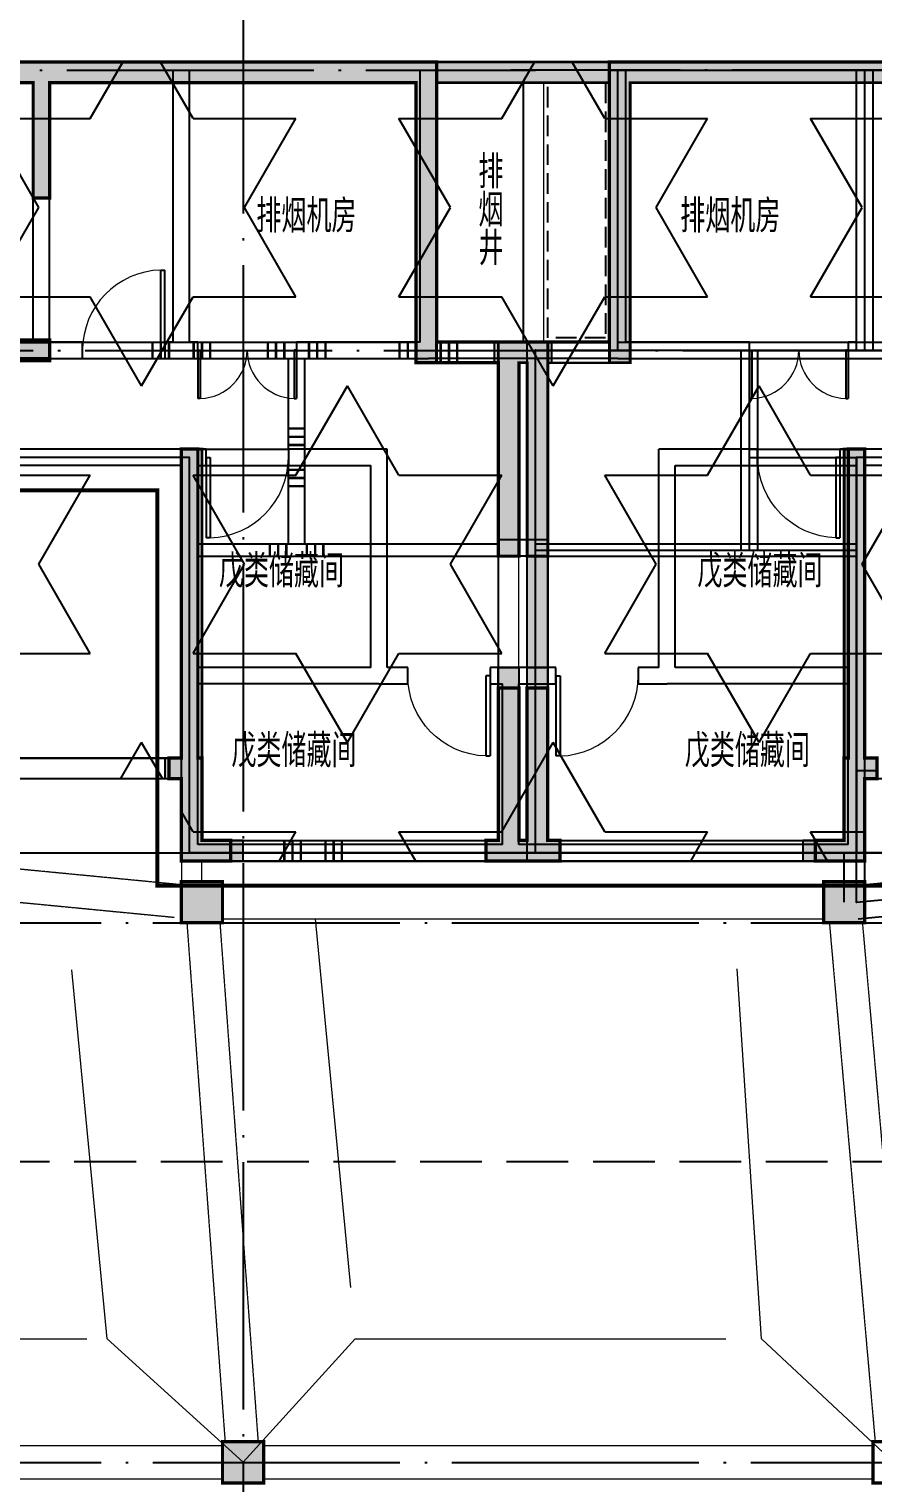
# Model space of a CAD drawing. Extents: x 290727 to 13733020, y 1731457 to 3643100.
# Drawn here: x 613512 to 623762, y 2195330 to 2212980 of the extents above; entities that cross this region are included whole.
import ezdxf

# ---------------------------------------------------------------- set-up
doc = ezdxf.new("R2010")
doc.units = 0
doc.header["$LTSCALE"] = 10
doc.header["$PDSIZE"] = 0.5
for name, pattern in [('DASH', [0.35, 0.25, -0.1]), ('DASHED', [0.75, 0.5, -0.25]), ('DOTE', [2.42, 2, -0.2, 0.02, -0.2]), ('虚线', [750, 450, -300])]:
    doc.linetypes.add(name, pattern=pattern)
doc.layers.get('0').update_dxf_attribs({"linetype": 'CONTINUOUS'})
for name, color, linetype in [('-A-车行道路', 8, 'CONTINUOUS'), ('21000', 5, 'CONTINUOUS'), ('BEAM_CONT', 4, 'CONTINUOUS'), ('BEAM_DASH', 144, 'DASHED'), ('BEAM_SE', 144, 'DASHED'), ('COLU', 2, 'CONTINUOUS'), ('COLUMN', 9, 'CONTINUOUS'), ('DOTE', 8, 'DOTE'), ('PUB_HATCH', 8, 'CONTINUOUS'), ('SURFACE', 6, 'CONTINUOUS'), ('WALL', 255, 'CONTINUOUS'), ('WINDOW', 4, 'CONTINUOUS'), ('作业图', 4, 'CONTINUOUS'), ('剪力墙', 170, 'CONTINUOUS'), ('房间名称', 7, 'CONTINUOUS'), ('文字', 4, 'CONTINUOUS'), ('防火分区示意线', 4, 'CONTINUOUS'), ('防火分区线', 7, 'CONTINUOUS')]:
    doc.layers.add(name, color=color, linetype=linetype)
for name, color, linetype, true_color in [('1106', 7, 'CONTINUOUS', 0x89bf5f), ('2106', 7, 'CONTINUOUS', 0x64cfcf), ('2206', 7, 'CONTINUOUS', 0x3474d4)]:
    doc.layers.add(name, color=color, linetype=linetype, true_color=true_color)
doc.layers.add('DIM_MODI', color=6, linetype='CONTINUOUS', plot=False)
doc.layers.add('S_SubBeamHoop', color=1, linetype='CONTINUOUS', lineweight=40)
doc.layers.add('板加腋边线', color=253, linetype='虚线', lineweight=18)
doc.layers.get('0').off()
doc.styles.add('HNSJY', font='HNSJY-07', dxfattribs={"width": 0.8, "bigfont": 'HNSJY-HZ'})

# ---------------------------------------------------------------- blocks, each defined once
blk = doc.blocks.new('A$C55C93FC2')
at = {"layer": 'DOTE', "linetype": 'DOTE', "ltscale": 150}
for p, q in [((131184.1, 127235.5), (131184.1, 12200)), ((107484.1, 82642.4), (252290.8, 82642.4)), ((102196, 76542.4), (252290.8, 76542.4)), ((10299.5, 75692.4), (170248.6, 75692.4)), ((10299.5, 69142.4), (162348.6, 69142.4))]:
    blk.add_line(p, q, dxfattribs=at)
blk = doc.blocks.new('A$C52C345C4')
at = {"layer": '剪力墙'}
h = blk.add_hatch(color=0, dxfattribs=at)
h.paths.add_polyline_path([(-12800, -2200), (-13100, -2200), (-13100, -4800), (-12850, -4800), (-12850, -2450), (-12800, -2450)])
h.paths.add_polyline_path([(-9000, -3500), (-9250, -3500), (-9250, -8250), (-9750, -8250), (-9750, -8500), (-9000, -8500), (-9000, -7500), (-8800, -7500), (-8800, -7250), (-9000, -7250)])
h.paths.add_polyline_path([(-12850, -6400), (-13100, -6400), (-13100, -8500), (-12700, -8500), (-12700, -8250), (-12850, -8250)])
h.paths.add_polyline_path([(-12850, -4800), (-13100, -4800), (-13100, -6400), (-12850, -6400)])
h.paths.add_polyline_path([(-5200, -1800), (-5400, -1800), (-5400, -2175), (-7400, -2175), (-7400, -2425), (-5200, -2425)], flags=17)
h.paths.add_polyline_path([(2600, 200), (-200, 200), (-400, 200), (-400, 0), (-200, 0), (-200, -400), (0, -400), (0, 0), (2600, 0)], flags=17)
h.paths.add_polyline_path([(2400, -1800), (2200, -1800), (2200, -2200), (-200, -2200), (-200, -2450), (2400, -2450)], flags=17)
h.paths.add_polyline_path([(-1775, -5400), (-2025, -5400), (-2025, -7250), (-2925, -7250), (-2925, -7500), (-1775, -7500)])
h.paths.add_polyline_path([(5125, -7250), (4225, -7250), (4225, -5400), (3975, -5400), (3975, -7500), (5125, -7500)])
h.paths.add_polyline_path([(9600, -2175), (7600, -2175), (7600, -1800), (7400, -1800), (7400, -2425), (9600, -2425)], flags=17)
h.paths.add_polyline_path([(11450, -3500), (11200, -3500), (11200, -7250), (11000, -7250), (11000, -7500), (11200, -7500), (11200, -8500), (11950, -8500), (11950, -8250), (11450, -8250), (11450, -7250)])
h.paths.add_polyline_path([(15700, -2200), (15000, -2200), (15000, -2450), (15050, -2450), (15050, -4800), (15300, -4800), (15300, -2450), (15400, -2450), (15400, -4800), (15650, -4800), (15650, -2450), (15700, -2450)])
h.paths.add_polyline_path([(15800, -8250), (15650, -8250), (15650, -6150), (15400, -6150), (15400, -8250), (15300, -8250), (15300, -6150), (15050, -6150), (15050, -8250), (14900, -8250), (14900, -8500), (15800, -8500)])
h.paths.add_polyline_path([(19500, -7500), (19650, -7500), (19650, -7250), (19500, -7250), (19500, -3500), (19250, -3500), (19250, -7250), (19250, -8250), (18750, -8250), (18750, -8500), (19500, -8500)])
h.paths.add_polyline_path([(23300, -1775), (23100, -1775), (23100, -2175), (21100, -2175), (21100, -2425), (23300, -2425)])
h.paths.add_polyline_path([(30900, 200), (30900, 200), (28300, 200), (28300, 0), (30700, 0), (30700, -400), (30900, -400)])
h.paths.add_polyline_path([(28300, 200), (28100, 200), (28100, 0), (28300, 0)])
h.paths.add_polyline_path([(31100, 200), (30900, 200), (30900, 0), (31100, 0)])
h.paths.add_polyline_path([(30900, -2200), (28500, -2200), (28500, -1800), (28300, -1800), (28300, -2450), (30900, -2450)])
h.paths.add_polyline_path([(33625, -7250), (32725, -7250), (32725, -5400), (32475, -5400), (32475, -7500), (33625, -7500)])
h.paths.add_polyline_path([(26725, -5400), (26475, -5400), (26475, -7250), (25575, -7250), (25575, -7500), (26725, -7500)])
h.paths.add_polyline_path([(40450, -8250), (39950, -8250), (39950, -3500), (39700, -3500), (39700, -7250), (39500, -7250), (39500, -7500), (39700, -7500), (39700, -8500), (40450, -8500)])
h.paths.add_polyline_path([(43800, -6150), (43550, -6150), (43550, -8250), (43400, -8250), (43400, -8500), (43800, -8500)])
h.paths.add_polyline_path([(43800, -1950), (43300, -1950), (43300, -2450), (43550, -2450), (43550, -4800), (43800, -4800)])
h.paths.add_polyline_path([(2650, 5100), (2650, 5350), (-450, 5350), (-450, 1700), (-2400, 1700), (-2400, 1200), (-12100, 1200), (-12100, -2450), (-11850, -2450), (-11850, 950), (-7400, 950), (-7400, -450), (-7200, -450), (-7200, 950), (-2400, 950), (-2400, -400), (-2200, -400), (-2150, -400), (-2150, 1450), (-200, 1450), (-200, 5100), (2400, 5100), (2400, 1450), (4350, 1450), (4350, -400), (4400, -400), (4400, -200), (4400, -400), (4600, -400), (4600, 950), (9400, 950), (9400, -450), (9600, -450), (9600, 950), (14050, 950), (14050, -2450), (14300, -2450), (14300, 1200), (4600, 1200), (4600, 1700), (2650, 1700)])
h.paths.add_polyline_path([(36100, -1800), (35900, -1800), (35900, -2425), (38100, -2425), (38100, -2175), (36100, -2175)])
h.paths.add_polyline_path([(2650, 5100), (3050, 5100), (3050, 5350), (2650, 5350)], flags=17)
h = blk.add_hatch(color=0, dxfattribs=at)
h.paths.add_polyline_path([(16400, 1200), (14300, 1200), (14300, 950), (16400, 950)])
h.paths.add_polyline_path([(26350, 1450), (28300, 1450), (28300, 5100), (30900, 5100), (30900, 1450), (32850, 1450), (32850, -200), (32850, -400), (33100, -400), (33100, 950), (37900, 950), (37900, -450), (38100, -450), (38100, 950), (42550, 950), (42550, -2450), (42800, -2450), (42800, 1200), (33100, 1200), (33100, 1700), (31150, 1700), (31150, 5350), (28050, 5350), (28050, 5100), (28050, 1700), (26100, 1700), (26100, 1200), (16400, 1200), (16400, -2450), (16650, -2450), (16650, 950), (21100, 950), (21100, -450), (21300, -450), (21300, 950), (26100, 950), (26100, -400), (26350, -400), (26350, -200), (26350, -200)])
h.paths.add_polyline_path([(27650, 5100), (28050, 5100), (28050, 5350), (27650, 5350)], flags=16)
at = {"layer": '剪力墙', "color": 0}
for points in [[(4600, 950), (9400, 950), (9400, -450), (9600, -450), (9600, 950), (14050, 950), (14050, -2450), (14300, -2450), (14300, 1200), (4600, 1200)], [(26100, 1700), (26100, 1200), (16400, 1200), (16400, -2450), (16650, -2450), (16650, 950), (21100, 950), (21100, -450), (21300, -450), (21300, 950), (26100, 950), (26100, -400), (26350, -400), (26350, -200), (26350, -200), (26350, 1450), (28300, 1450), (28300, 5100)], [(14300, 1200), (16400, 1200)], [(14300, 950), (16400, 950)]]:
    blk.add_lwpolyline(points, dxfattribs=at)
for points in [[(9600, -2175), (9600, -2425), (7400, -2425), (7400, -1800), (7600, -1800), (7600, -2175)], [(15000, -2450), (15050, -2450), (15050, -4800), (15300, -4800), (15300, -2450), (15400, -2450), (15400, -4800), (15650, -4800), (15650, -2450), (15700, -2450), (15700, -2200), (15000, -2200)], [(11450, -7250), (11450, -7250), (11450, -3500), (11200, -3500), (11200, -7250), (11000, -7250), (11000, -7500), (11200, -7500), (11200, -8500), (11950, -8500), (11950, -8250), (11450, -8250)], [(19250, -7250), (19250, -7250), (19250, -8250), (18750, -8250), (18750, -8500), (19500, -8500), (19500, -7500), (19650, -7500), (19650, -7250), (19500, -7250), (19500, -3500), (19250, -3500)], [(15300, -8250), (15400, -8250), (15400, -6150), (15650, -6150), (15650, -8250), (15800, -8250), (15800, -8500), (14900, -8500), (14900, -8250), (15050, -8250), (15050, -6150), (15300, -6150)]]:
    blk.add_lwpolyline(points, close=True, dxfattribs=at)
blk = doc.blocks.new('$DorLib2D$00000002')
for p, q in [((-0.5, 0), (-0.5, 0.4875)), ((-0.475, 0.4875), (-0.5, 0.4875)), ((-0.475, 0), (-0.475, 0.4875)), ((0.475, 0), (0.475, 0.4875)), ((0.475, 0.4875), (0.5, 0.4875)), ((0.5, 0), (0.5, 0.4875)), ((-0.5, 0), (-0.475, 0)), ((0.5, 0), (0.475, 0))]:
    blk.add_line(p, q)
at = {"lineweight": 13}
for centre, start, end in [((-0.4875, 0), 0, 88.53072), ((0.4875, 0), 91.46928, 180)]:
    blk.add_arc(centre, 0.4875, start, end, dxfattribs=at)
blk = doc.blocks.new('$DorLib2D$00000001')
for p, q in [((0.45, 0.975), (0.5, 0.975)), ((0.45, 0), (0.45, 0.975)), ((0.5, 0), (0.5, 0.975)), ((0.5, 0), (0.45, 0))]:
    blk.add_line(p, q)
at = {"lineweight": 13}
blk.add_arc((0.475, 0), 0.975, 91.4693, 180, dxfattribs=at)
blk = doc.blocks.new('_FZH')
blk.add_lwpolyline([(-0.5, -0.5), (0.5, -0.5), (0.5, 0.5), (-0.5, 0.5)], close=True)
at = {"layer": 'PUB_HATCH'}
blk.add_solid([(-0.5, -0.5), (0.5, -0.5), (-0.5, 0.5), (0.5, 0.5)], dxfattribs=at)
blk = doc.blocks.new('车库建筑作业图')
at = {"layer": '-A-车行道路', "linetype": 'DASH', "ltscale": 300}
blk.add_line((585712, 2199230), (643262, 2199230), dxfattribs=at)
at = {"layer": 'DIM_MODI', "linetype": 'Continuous'}
blk.add_line((608762, 2212580), (630262, 2212580), dxfattribs=at)
at = {"layer": 'DOTE', "ltscale": 150}
for p, q in [((588562, 2212480), (619662, 2212480)), ((650462, 2212480), (619362, 2212480)), ((588562, 2202980), (619662, 2202980)), ((650462, 2202980), (619362, 2202980))]:
    blk.add_line(p, q, dxfattribs=at)
at = {"layer": 'WALL'}
for p, q in [((615262, 2209180), (615262, 2212480)), ((615262, 2212480), (615462, 2212480)), ((615462, 2209180), (615462, 2212480)), ((618262, 2209180), (618262, 2212480)), ((618262, 2212480), (618462, 2212480)), ((618462, 2209180), (618462, 2212480)), ((620562, 2209180), (620562, 2212480)), ((620562, 2212480), (620762, 2212480)), ((620762, 2209180), (620762, 2212480)), ((623562, 2209180), (623562, 2212480)), ((623562, 2212480), (623762, 2212480)), ((614162, 2209180), (611762, 2209180)), ((614162, 2208980), (614162, 2209180)), ((615262, 2209180), (615162, 2209180)), ((615162, 2209180), (615162, 2208980)), ((615562, 2209180), (615462, 2209180)), ((615562, 2208980), (615562, 2209180)), ((618262, 2209180), (616762, 2209180)), ((616762, 2209180), (616762, 2208980)), ((620562, 2209180), (618462, 2209180)), ((622262, 2209180), (620762, 2209180)), ((622262, 2208980), (622262, 2209180)), ((623562, 2209180), (623462, 2209180)), ((623462, 2209180), (623462, 2208980)), ((611662, 2208980), (614162, 2208980)), ((615162, 2208980), (615362, 2208980)), ((615362, 2208980), (615562, 2208980)), ((616762, 2208980), (618362, 2208980)), ((620662, 2208980), (618362, 2208980)), ((620662, 2208980), (622262, 2208980)), ((623462, 2208980), (623662, 2208980)), ((623662, 2208980), (623862, 2208980)), ((615462, 2207880), (608162, 2207880)), ((615662, 2207880), (615462, 2207880)), ((615662, 2207680), (615662, 2207880)), ((617862, 2207880), (616662, 2207880)), ((616662, 2207880), (616662, 2207680)), ((617862, 2205230), (617862, 2207880)), ((622362, 2207880), (621162, 2207880)), ((621162, 2205230), (621162, 2207880)), ((622362, 2207680), (622362, 2207880)), ((623562, 2207880), (623362, 2207880)), ((623362, 2207880), (623362, 2207680)), ((630862, 2207880), (623562, 2207880)), ((615362, 2207680), (608362, 2207680)), ((615362, 2205130), (615362, 2207680)), ((615562, 2205230), (615562, 2207680)), ((615562, 2207680), (615662, 2207680)), ((616662, 2207680), (617662, 2207680)), ((617662, 2205230), (617662, 2207680)), ((621362, 2207680), (622362, 2207680)), ((621362, 2205230), (621362, 2207680)), ((623362, 2207680), (623462, 2207680)), ((623462, 2205230), (623462, 2207680)), ((630662, 2207680), (623662, 2207680)), ((623662, 2205130), (623662, 2207680)), ((619812, 2206780), (619212, 2206780)), ((619212, 2206580), (619212, 2206780)), ((619812, 2206580), (619812, 2206780)), ((619812, 2206580), (619212, 2206580)), ((615362, 2202880), (615362, 2205130)), ((617662, 2205230), (615562, 2205230)), ((618112, 2205230), (617862, 2205230)), ((618112, 2205030), (618112, 2205230)), ((619362, 2205230), (619112, 2205230)), ((619112, 2205230), (619112, 2205030)), ((619912, 2205230), (619362, 2205230)), ((619912, 2205030), (619912, 2205230)), ((621162, 2205230), (620912, 2205230)), ((620912, 2205230), (620912, 2205030)), ((623462, 2205230), (621362, 2205230)), ((623662, 2202880), (623662, 2205130)), ((615562, 2203080), (615562, 2205030)), ((617762, 2205030), (615562, 2205030)), ((617762, 2205030), (618112, 2205030)), ((619112, 2205030), (619262, 2205030)), ((619262, 2203080), (619262, 2205030)), ((619462, 2205030), (619912, 2205030)), ((619462, 2203080), (619462, 2205030)), ((620912, 2205030), (621262, 2205030)), ((623462, 2205030), (621262, 2205030)), ((623462, 2203080), (623462, 2205030)), ((619262, 2203080), (615562, 2203080)), ((623462, 2203080), (619462, 2203080)), ((619362, 2202880), (615362, 2202880)), ((623662, 2202880), (619362, 2202880))]:
    blk.add_line(p, q, dxfattribs=at)
at = {"layer": 'WINDOW', "linetype": 'DASH', "ltscale": 100}
blk.add_lwpolyline([(619812, 2212330), (620512, 2212330), (620512, 2209230), (619812, 2209230)], close=True, dxfattribs=at)
at = {"layer": '防火分区示意线', "color": 3, "linetype": 'DASH', "ltscale": 300, "const_width": 50}
blk.add_lwpolyline([(687857, 2178280), (682769, 2178280), (682769, 2180680), (682569, 2180680), (680769, 2180680), (680769, 2185780), (678483, 2185780), (678483, 2197478), (652283, 2197480), (652283, 2202780), (648469, 2202780), (648469, 2206280), (647469, 2206280), (647469, 2207380), (637169, 2207380), (637169, 2205947), (630369, 2205947), (630369, 2207380), (623969, 2207380), (623969, 2202580), (615069, 2202580), (615069, 2207380), (608669, 2207380)], dxfattribs=at)
at = {"layer": '防火分区线', "linetype": 'Continuous', "flags": 128}
blk.add_lwpolyline([(683162, 2181080), (682773, 2181080), (682562, 2181080), (681162, 2181080), (681162, 2181080), (681162, 2186180), (678877, 2186180), (678877, 2197878), (652677, 2197880), (652677, 2203180), (648862, 2203180), (648862, 2206680), (647862, 2206680), (647862, 2207780), (636762, 2207780), (636762, 2206347), (630762, 2206347), (630762, 2207780), (623562, 2207780), (623562, 2202980), (615462, 2202980), (615462, 2207780), (608262, 2207780)], dxfattribs=at)
at = {"layer": 'COLUMN', "linetype": 'Continuous', "rotation": 270}
for p, xscale, yscale, zscale in [((615613, 2202380), 499.9999999930151, 499.9999999930151, 499.9999999930151), ((623413, 2202380), 500.0000001792796, 500.0000001792796, 500.0000001792796), ((616112, 2195580), 500, 500, 500)]:
    blk.add_blockref('_FZH', p, dxfattribs=dict(at, xscale=xscale, yscale=yscale, zscale=zscale))
at = {"layer": 'SURFACE', "color": 8}
blk.add_blockref('A$C52C345C4', (604162, 2211380), dxfattribs=at)
at = {"layer": 'WINDOW', "xscale": 1000, "yscale": 1000, "zscale": -1000}
blk.add_blockref('$DorLib2D$00000001', (614662, 2209080), dxfattribs=at)
at = {"layer": 'WINDOW'}
for name, p, xscale, yscale, zscale, rotation in [('$DorLib2D$00000002', (616162, 2209080), 1200, 1200, 1200, 180.0000000000078), ('$DorLib2D$00000002', (622862, 2209080), 1200, 1200, 1200, 180.0000000000078), ('$DorLib2D$00000001', (616162, 2207780), 1000, 1000, 1000, 180.000000000008), ('$DorLib2D$00000001', (622862, 2207780), -1000, 1000, -1000, 180), ('$DorLib2D$00000001', (618612, 2205130), -1000, 1000, -1000, 180), ('$DorLib2D$00000001', (620412, 2205130), 1000, 1000, 1000, 180.000000000007)]:
    blk.add_blockref(name, p, dxfattribs=dict(at, xscale=xscale, yscale=yscale, zscale=zscale, rotation=rotation))
at = {"layer": '文字', "linetype": 'Continuous'}
blk.add_blockref('A$C55C93FC2', (484928, 2126437), dxfattribs=at)
at = {"layer": '房间名称', "style": 'HNSJY', "width": 0.8}
for s, p in [('排', (618970, 2211045)), ('排烟机房', (616273, 2210510)), ('烟', (618970, 2210580)), ('排烟机房', (621422, 2210510)), ('井', (618970, 2210116)), ('戊类储藏间', (615818, 2206201)), ('戊类储藏间', (621630, 2206201)), ('戊类储藏间', (615970, 2204019)), ('戊类储藏间', (621477, 2204019))]:
    blk.add_text(s, height=400, dxfattribs=at).set_placement(p)
blk = doc.blocks.new('人防-l')
at = {"layer": '21000'}
blk.add_hatch(color=0, dxfattribs=at).paths.add_polyline_path([(771455, -928383), (771455, -926783), (771705, -926783), (771705, -928383)])
at = {"layer": '2106'}
blk.add_hatch(color=0, dxfattribs=at).paths.add_polyline_path([(775054, -930734), (775054, -931234), (775554, -931234), (775554, -930734)])
at = {"color": 0}
for p, q in [((772555, -924283), (772555, -920883)), ((772555, -920883), (773055, -920883)), ((773055, -920883), (775555, -920883)), ((775555, -924283), (775555, -920883)), ((775555, -920883), (777255, -920883)), ((771555, -926708), (771555, -924283)), ((771555, -924283), (772555, -924283)), ((772555, -924283), (774155, -924283)), ((774155, -924283), (775555, -924283)), ((774155, -925583), (774155, -924283)), ((775555, -924283), (777255, -924283)), ((774155, -926708), (774155, -925583)), ((774155, -925583), (775455, -925583)), ((775455, -926708), (775455, -925583)), ((771555, -926708), (774155, -926708)), ((771555, -930383), (771555, -926708)), ((774155, -926708), (775455, -926708)), ((775455, -929383), (775455, -926708)), ((775455, -930383), (775455, -929383)), ((775455, -929383), (775705, -929383)), ((775454, -930984), (782654, -930284)), ((771555, -930383), (771855, -930383)), ((771855, -930383), (774955, -930383)), ((774955, -930383), (775455, -930383)), ((775454, -930984), (775455, -930383))]:
    blk.add_line(p, q, dxfattribs=at)
for p in [(772555, -920883), (773055, -920883), (775555, -920883), (771555, -924283), (772555, -924283), (774155, -924283), (775555, -924283), (774155, -925583), (775455, -925583), (771555, -926708), (774155, -926708), (775455, -926708), (775455, -929383), (771555, -930383), (771855, -930383), (774955, -930383), (775455, -930383), (775454, -930984)]:
    blk.add_point(p, dxfattribs=at)
at = {"layer": '1106', "color": 0}
for p, q in [((772455, -924183), (772455, -920783)), ((772455, -920783), (773055, -920783)), ((773055, -920783), (775555, -920783)), ((775555, -920783), (777255, -920783)), ((772705, -924433), (772705, -921033)), ((772705, -921033), (773055, -921033)), ((773055, -921033), (775555, -921033)), ((775555, -921033), (777155, -921033)), ((771455, -926708), (771455, -924183)), ((771455, -924183), (772455, -924183)), ((771705, -926708), (771705, -924433)), ((771705, -924433), (772705, -924433)), ((775355, -926708), (775355, -925583)), ((775555, -926708), (775555, -925583)), ((771455, -930483), (771455, -926708)), ((771455, -926783), (771705, -926783)), ((771705, -930233), (771705, -926708)), ((775355, -929383), (775355, -926708)), ((775555, -929233), (775555, -926708)), ((771455, -928383), (771705, -928383)), ((775555, -929233), (775705, -929233)), ((775305, -930233), (775305, -929383)), ((775555, -930483), (775555, -929483)), ((775555, -929483), (775705, -929483)), ((771705, -930233), (771855, -930233)), ((774955, -930233), (775305, -930233)), ((771455, -930483), (771855, -930483)), ((774955, -930483), (775555, -930483))]:
    blk.add_line(p, q, dxfattribs=at)
at = {"layer": '21000', "color": 0, "linetype": 'Continuous'}
blk.add_lwpolyline([(771455, -928383), (771455, -926783), (771705, -926783), (771705, -928383)], close=True, dxfattribs=at)
at = {"layer": '2106', "color": 0, "linetype": 'Continuous'}
blk.add_lwpolyline([(775054, -930734), (775054, -931234), (775554, -931234), (775554, -930734)], close=True, dxfattribs=at)
at = {"layer": '2206', "color": 0}
for p, q in [((775455, -924283), (775455, -920883)), ((775455, -924283), (775455, -920883)), ((775655, -924283), (775655, -920883)), ((772555, -924183), (774155, -924183)), ((772555, -924183), (774155, -924183)), ((774055, -925583), (774055, -924283)), ((774055, -925583), (774055, -924283)), ((774155, -924183), (775555, -924183)), ((774155, -924183), (775555, -924183)), ((774255, -925583), (774255, -924283)), ((775555, -924183), (777255, -924183)), ((775555, -924183), (777255, -924183)), ((772555, -924383), (774155, -924383)), ((774155, -924383), (775555, -924383)), ((775555, -924383), (777255, -924383)), ((774055, -926708), (774055, -925583)), ((774055, -926708), (774055, -925583)), ((774155, -925483), (775455, -925483)), ((774155, -925483), (775455, -925483)), ((774255, -926708), (774255, -925583)), ((774155, -925683), (775455, -925683)), ((771555, -926633), (774155, -926633)), ((771555, -926633), (774155, -926633)), ((774155, -926633), (775455, -926633)), ((774155, -926633), (775455, -926633)), ((771555, -926783), (774155, -926783)), ((774155, -926783), (775455, -926783)), ((775435, -930785), (782635, -930085)), ((775435, -930785), (782635, -930085)), ((771855, -930233), (774955, -930233)), ((771855, -930233), (774955, -930233)), ((771855, -930483), (774955, -930483)), ((775304, -930984), (775305, -930383)), ((775304, -930984), (775305, -930383)), ((775474, -931183), (782674, -930483)), ((775554, -930984), (775555, -930383))]:
    blk.add_line(p, q, dxfattribs=at)
blk = doc.blocks.new('7-l')
at = {"layer": 'BEAM_CONT', "color": 0, "lineweight": 18, "ltscale": 1}
for points in [[(3310316.3, -642148.1), (3310316.3, -645298.1)], [(3309766.3, -645298.1), (3309016.3, -645298.1)], [(3311116.3, -645298.1), (3310366.3, -645298.1)]]:
    blk.add_lwpolyline(points, dxfattribs=at)
at = {"layer": 'BEAM_SE', "color": 0}
for p, q in [((3305816.3, -645298.1), (3305816.3, -642148.1)), ((3306016.3, -645298.1), (3306016.3, -642148.1)), ((3314116.3, -645298.1), (3314116.3, -642148.1)), ((3304116.3, -645298.1), (3304116.3, -643548.1)), ((3304316.3, -645298.1), (3304316.3, -643548.1)), ((3304316.3, -645298.1), (3308766.3, -645298.1)), ((3311366.3, -645298.1), (3315816.3, -645298.1)), ((3304316.3, -645498.1), (3308766.3, -645498.1)), ((3307216.3, -646598.1), (3307216.3, -645498.1)), ((3307416.3, -646698.1), (3307416.3, -645498.1)), ((3311366.3, -645498.1), (3315816.3, -645498.1)), ((3312716.3, -646698.1), (3312716.3, -645498.1)), ((3312916.3, -646598.1), (3312916.3, -645498.1)), ((3306116.3, -646598.1), (3307216.3, -646598.1)), ((3307416.3, -647748.1), (3307416.3, -646698.1)), ((3312716.3, -647748.1), (3312716.3, -646698.1)), ((3312916.3, -646598.1), (3314016.3, -646598.1)), ((3306116.3, -646798.1), (3307216.3, -646798.1)), ((3307216.3, -647748.1), (3307216.3, -646798.1)), ((3312916.3, -647748.1), (3312916.3, -646798.1)), ((3312916.3, -646798.1), (3313966.3, -646798.1)), ((3306116.3, -647748.1), (3309766.3, -647748.1)), ((3310366.3, -647748.1), (3313966.3, -647748.1)), ((3306116.3, -647898.1), (3309766.3, -647898.1)), ((3309766.3, -649498.1), (3309766.3, -647898.1)), ((3310366.3, -649498.1), (3310366.3, -647898.1)), ((3310366.3, -647898.1), (3313966.3, -647898.1)), ((3299816.3, -650348.1), (3305766.3, -650348.1)), ((3299816.3, -650598.1), (3305766.3, -650598.1)), ((3306516.3, -651348.1), (3309616.3, -651348.1)), ((3310516.3, -651348.1), (3313616.3, -651348.1)), ((3306516.3, -651598.1), (3309616.3, -651598.1)), ((3310516.3, -651598.1), (3313616.3, -651598.1))]:
    blk.add_line(p, q, dxfattribs=at)
for points in [[(3310066.3, -642148.1), (3310066.3, -645298.1)], [(3309766.3, -645548.1), (3309016.3, -645548.1)], [(3311116.3, -645548.1), (3310366.3, -645548.1)]]:
    blk.add_lwpolyline(points, dxfattribs=at)
at = {"layer": 'S_SubBeamHoop', "color": 0, "linetype": 'Continuous', "ltscale": 1, "const_width": 30}
for points in [[(3305566.3, -645298.1), (3305566.3, -645498.1)], [(3305666.3, -645298.1), (3305666.3, -645498.1)], [(3305766.3, -645298.1), (3305766.3, -645498.1)], [(3306066.3, -645298.1), (3306066.3, -645498.1)], [(3306166.3, -645298.1), (3306166.3, -645498.1)], [(3306266.3, -645298.1), (3306266.3, -645498.1)], [(3306966.3, -645298.1), (3306966.3, -645498.1)], [(3307066.3, -645298.1), (3307066.3, -645498.1)], [(3307166.3, -645298.1), (3307166.3, -645498.1)], [(3307466.3, -645298.1), (3307466.3, -645498.1)], [(3307566.3, -645298.1), (3307566.3, -645498.1)], [(3307666.3, -645298.1), (3307666.3, -645498.1)], [(3308566.3, -645298.1), (3308566.3, -645498.1)], [(3308666.3, -645298.1), (3308666.3, -645498.1)], [(3308766.3, -645298.1), (3308766.3, -645498.1)], [(3309066.3, -645298.1), (3309066.3, -645548.1)], [(3309166.3, -645298.1), (3309166.3, -645548.1)], [(3309266.3, -645298.1), (3309266.3, -645548.1)], [(3307216.3, -646348.1), (3307416.3, -646348.1)], [(3307216.3, -646448.1), (3307416.3, -646448.1)], [(3307216.3, -646548.1), (3307416.3, -646548.1)], [(3307216.3, -646848.1), (3307416.3, -646848.1)], [(3307216.3, -646948.1), (3307416.3, -646948.1)], [(3307216.3, -647048.1), (3307416.3, -647048.1)], [(3306991.3, -647748.1), (3306991.3, -647898.1)], [(3307091.3, -647748.1), (3307091.3, -647898.1)], [(3307191.3, -647748.1), (3307191.3, -647898.1)], [(3307441.3, -647748.1), (3307441.3, -647898.1)], [(3307541.3, -647748.1), (3307541.3, -647898.1)], [(3307641.3, -647748.1), (3307641.3, -647898.1)], [(3307166.3, -651348.1), (3307166.3, -651598.1)], [(3307266.3, -651348.1), (3307266.3, -651598.1)], [(3307366.3, -651348.1), (3307366.3, -651598.1)], [(3307666.3, -651348.1), (3307666.3, -651598.1)], [(3307766.3, -651348.1), (3307766.3, -651598.1)], [(3307866.3, -651348.1), (3307866.3, -651598.1)]]:
    blk.add_lwpolyline(points, dxfattribs=at)
at = {"layer": 'WINDOW', "color": 0, "lineweight": 18, "ltscale": 1}
for p, q in [((3310016.3, -649498.1), (3310016.3, -647898.1)), ((3310116.3, -649498.1), (3310116.3, -647898.1))]:
    blk.add_line(p, q, dxfattribs=at)
at = {"layer": '剪力墙', "color": 0, "const_width": 35}
for points in [[(3309016.3, -645548.1), (3309016.3, -641898.1), (3299316.3, -641898.1)], [(3299316.3, -642148.1), (3304116.3, -642148.1), (3304116.3, -643548.1), (3304316.3, -643548.1), (3304316.3, -642148.1), (3308766.3, -642148.1), (3308766.3, -645548.1), (3309016.3, -645548.1)], [(3311116.3, -645548.1), (3311366.3, -645548.1), (3311366.3, -642148.1), (3315816.3, -642148.1), (3315816.3, -643548.1), (3316016.3, -643548.1), (3316016.3, -642148.1), (3320816.3, -642148.1), (3320816.3, -643498.1), (3321066.3, -643498.1), (3321066.3, -643298.1), (3321066.3, -643298.1), (3321066.3, -641648.1), (3323016.3, -641648.1), (3323016.3, -637998.1), (3325616.3, -637998.1), (3325616.3, -641648.1), (3327566.3, -641648.1)], [(3327816.3, -641398.1), (3325866.3, -641398.1), (3325866.3, -637748.1), (3322366.3, -637748.1), (3322366.3, -637998.1), (3322766.3, -637998.1), (3322766.3, -641398.1), (3320816.3, -641398.1), (3320816.3, -641898.1), (3311116.3, -641898.1), (3311116.3, -645548.1)], [(3309016.3, -641898.1), (3311116.3, -641898.1)], [(3309016.3, -642148.1), (3311116.3, -642148.1)]]:
    blk.add_lwpolyline(points, dxfattribs=at)
for points in [[(3304316.3, -645298.1), (3304316.3, -645498.1), (3302116.3, -645498.1), (3302116.3, -644898.1), (3302316.3, -644898.1), (3302316.3, -645298.1)], [(3310366.3, -645298.1), (3309766.3, -645298.1), (3309766.3, -647898.1), (3310016.3, -647898.1), (3310016.3, -645548.1), (3310116.3, -645548.1), (3310116.3, -647898.1), (3310366.3, -647898.1)], [(3306166.3, -650348.1), (3306166.3, -650348.1), (3306166.3, -646598.1), (3305916.3, -646598.1), (3305916.3, -650348.1), (3305766.3, -650348.1), (3305766.3, -650598.1), (3305916.3, -650598.1), (3305916.3, -651598.1), (3306516.3, -651598.1), (3306516.3, -651348.1), (3306166.3, -651348.1)], [(3313966.3, -650348.1), (3313966.3, -650348.1), (3313966.3, -651348.1), (3313616.3, -651348.1), (3313616.3, -651598.1), (3314216.3, -651598.1), (3314216.3, -650598.1), (3314366.3, -650598.1), (3314366.3, -650348.1), (3314216.3, -650348.1), (3314216.3, -646598.1), (3313966.3, -646598.1)], [(3310016.3, -651348.1), (3310116.3, -651348.1), (3310116.3, -649498.1), (3310366.3, -649498.1), (3310366.3, -651348.1), (3310516.3, -651348.1), (3310516.3, -651598.1), (3309616.3, -651598.1), (3309616.3, -651348.1), (3309766.3, -651348.1), (3309766.3, -649498.1), (3310016.3, -649498.1)]]:
    blk.add_lwpolyline(points, close=True, dxfattribs=at)
blk = doc.blocks.new('梁图-10.22')
h = blk.add_hatch()
h.set_pattern_fill('STARS', color=0, scale=10000, style=0)
h.set_pattern_definition([(360, (-13031997, -1453558.3), (1e-12, 2165.0635), [1250, -1250]), (60, (-13031997, -1453558.3), (-1875, 1082.53176), [1250, -1250]), (120, (-13031372, -1452475.8), (-1875, -1082.53176), [1250, -1250])])
h.paths.add_polyline_path([(-1490174, 256808), (-1492274, 256808), (-1501974, 256808), (-1501974, 257308), (-1503924, 257308), (-1503924, 260958), (-1507024, 260958), (-1507024, 257308), (-1508974, 257308), (-1508974, 256808), (-1518674, 256808), (-1518674, 253418), (-1519674, 253418), (-1519674, 247108), (-1515574, 247108), (-1515574, 248108), (-1495374, 248108), (-1495374, 247108), (-1487074, 247108), (-1487074, 248108), (-1466874, 248108), (-1466874, 247108), (-1462774, 247108), (-1462774, 253408), (-1463774, 253408), (-1463774, 256808), (-1473474, 256808), (-1473474, 257308), (-1475424, 257308), (-1475424, 260958), (-1478524, 260958), (-1478524, 257308), (-1480474, 257308), (-1480474, 256808)])
at = {"color": 0}
blk.add_lwpolyline([(-1519674, 253408), (-1519674, 247108), (-1515574, 247108), (-1515574, 248108), (-1495374, 248108), (-1495374, 247108), (-1487074, 247108), (-1487074, 248108), (-1466874, 248108), (-1466874, 247108), (-1462774, 247108), (-1462774, 253408), (-1463774, 253408), (-1463774, 256808), (-1473474, 256808), (-1473474, 257308), (-1475424, 257308), (-1475424, 260958), (-1478524, 260958), (-1478524, 257308), (-1480474, 257308), (-1480474, 256808), (-1490174, 256808), (-1492274, 256808), (-1501974, 256808), (-1501974, 257308), (-1503924, 257308), (-1503924, 260958), (-1507024, 260958), (-1507024, 257308), (-1508974, 257308), (-1508974, 256808), (-1518674, 256808), (-1518674, 253418), (-1519674, 253418)], close=True, dxfattribs=at)
at = {"layer": 'BEAM_DASH', "color": 0, "lineweight": 18}
for p, q in [((-1495474, 256559), (-1495474, 253409)), ((-1495274, 253409), (-1495274, 256559)), ((-1487174, 256559), (-1487174, 253409)), ((-1497174, 255159), (-1497174, 253434)), ((-1496974, 253434), (-1496974, 255159)), ((-1495474, 253409), (-1496974, 253409)), ((-1493974, 253409), (-1495274, 253409)), ((-1492524, 253409), (-1493974, 253409)), ((-1488474, 253409), (-1489924, 253409)), ((-1487174, 253409), (-1488474, 253409)), ((-1497174, 253209), (-1495374, 253209)), ((-1495374, 253209), (-1493974, 253209)), ((-1494074, 253209), (-1494074, 252109)), ((-1493974, 253209), (-1492524, 253209)), ((-1493874, 252009), (-1493874, 253209)), ((-1489924, 253209), (-1488474, 253209)), ((-1488574, 253209), (-1488574, 252009)), ((-1488474, 253209), (-1487074, 253209)), ((-1488374, 252109), (-1488374, 253209)), ((-1487074, 253209), (-1485274, 253209)), ((-1494074, 252109), (-1495174, 252109)), ((-1487274, 252109), (-1488374, 252109)), ((-1495174, 251909), (-1494074, 251909)), ((-1494074, 251909), (-1494074, 250959)), ((-1493874, 250959), (-1493874, 252009)), ((-1488574, 252009), (-1488574, 250959)), ((-1488374, 250959), (-1488374, 251909)), ((-1488374, 251909), (-1487274, 251909)), ((-1493974, 250959), (-1495174, 250959)), ((-1491524, 250959), (-1493974, 250959)), ((-1488474, 250959), (-1490924, 250959)), ((-1487274, 250959), (-1488474, 250959)), ((-1495174, 250809), (-1493974, 250809)), ((-1493974, 250809), (-1491524, 250809)), ((-1490924, 250809), (-1488474, 250809)), ((-1488474, 250809), (-1487274, 250809)), ((-1495524, 248359), (-1501574, 248359)), ((-1501574, 248109), (-1495524, 248109)), ((-1495374, 246819), (-1502274, 247485)), ((-1480349, 247472), (-1487074, 246819)), ((-1491674, 247359), (-1494774, 247359)), ((-1487674, 247359), (-1490774, 247359)), ((-1495374, 247209), (-1495374, 246858)), ((-1495124, 246858), (-1495124, 247109)), ((-1494774, 247109), (-1491674, 247109)), ((-1490774, 247109), (-1487674, 247109)), ((-1487324, 247109), (-1487324, 246858)), ((-1487074, 246858), (-1487074, 247109)), ((-1502274, 247083), (-1495458, 246425)), ((-1487574, 246808), (-1494874, 246808)), ((-1494874, 246408), (-1487574, 246408)), ((-1495307, 246358), (-1494843, 240058)), ((-1494906, 246358), (-1494442, 240058)), ((-1487503, 246358), (-1486947, 240058)), ((-1487102, 246358), (-1486546, 240058)), ((-1494874, 240008), (-1502274, 240008)), ((-1486974, 240008), (-1494374, 240008)), ((-1502274, 239608), (-1494874, 239608)), ((-1494374, 239608), (-1486974, 239608))]:
    blk.add_line(p, q, dxfattribs=at)
at = {"layer": 'COLU', "color": 0, "const_width": 40}
for points in [[(-1495374, 246858), (-1495374, 246358), (-1494874, 246358), (-1494874, 246858)], [(-1487574, 246858), (-1487574, 246358), (-1487074, 246358), (-1487074, 246858)], [(-1494374, 240058), (-1494874, 240058), (-1494874, 239558), (-1494374, 239558)], [(-1486474, 240058), (-1486974, 240058), (-1486974, 239558), (-1486474, 239558)]]:
    blk.add_lwpolyline(points, close=True, dxfattribs=at)
at = {"layer": 'WALL', "color": 0, "const_width": 40}
for points in [[(-1480474, 257309), (-1480474, 256809), (-1490174, 256809), (-1490174, 253409), (-1492274, 253409), (-1492274, 256809), (-1501974, 256809), (-1501974, 257309), (-1503924, 257309), (-1503924, 260959), (-1507024, 260959), (-1507024, 257309), (-1508974, 257309), (-1508974, 256809), (-1516474, 256809), (-1516474, 260658)], [(-1501974, 253209), (-1501974, 256559), (-1497174, 256559), (-1497174, 255159), (-1496974, 255159), (-1496974, 256559), (-1492524, 256559), (-1492524, 253159), (-1491524, 253159), (-1491524, 250809), (-1491274, 250809), (-1491274, 253159)]]:
    blk.add_lwpolyline(points, dxfattribs=at)
for points in [[(-1498974, 253434), (-1498974, 253809), (-1499174, 253809), (-1499174, 253184), (-1496974, 253184), (-1496974, 253434)], [(-1495174, 252109), (-1495374, 252109), (-1495374, 248359), (-1495524, 248359), (-1495524, 248109), (-1495374, 248109), (-1495374, 247109), (-1494774, 247109), (-1494774, 247359), (-1495124, 247359), (-1495124, 248359), (-1495174, 248359)], [(-1487074, 252109), (-1487274, 252109), (-1487274, 248359), (-1487324, 248359), (-1487324, 247359), (-1487674, 247359), (-1487674, 247109), (-1487074, 247109), (-1487074, 248109), (-1486924, 248109), (-1486924, 248359), (-1487074, 248359)], [(-1490924, 247359), (-1490924, 249209), (-1491174, 249209), (-1491174, 247359), (-1491274, 247359), (-1491274, 249209), (-1491524, 249209), (-1491524, 247359), (-1491674, 247359), (-1491674, 247109), (-1490774, 247109), (-1490774, 247359)]]:
    blk.add_lwpolyline(points, close=True, dxfattribs=at)
at = {"layer": 'WINDOW', "color": 0, "lineweight": 18}
for p, q in [((-1491524, 249209), (-1491524, 250809)), ((-1491274, 249209), (-1491274, 250809)), ((-1491174, 249209), (-1491174, 250809)), ((-1490924, 249209), (-1490924, 250809))]:
    blk.add_line(p, q, dxfattribs=at)
at = {"layer": '板加腋边线', "color": 0, "lineweight": 18}
for p, q in [((-1496275, 241308), (-1496776, 246552)), ((-1493749, 246408), (-1493261, 241308)), ((-1488327, 241308), (-1488664, 246408)), ((-1501024, 241308), (-1496275, 241308)), ((-1496275, 241308), (-1494624, 239808)), ((-1493261, 241308), (-1494624, 239808)), ((-1493261, 241308), (-1488327, 241308)), ((-1488327, 241308), (-1486724, 239808))]:
    blk.add_line(p, q, dxfattribs=at)

msp = doc.modelspace()

# ---------------------------------------------------------------- block references
at = {"layer": '作业图', "color": 8, "linetype": 'ByBlock', "extrusion": (8.37508e-20, 6.90696e-07, 1)}
msp.add_blockref('梁图-10.22', (2110736, 1955772, 0), dxfattribs=at)
at = {"layer": '作业图', "linetype": 'Continuous'}
msp.add_blockref('车库建筑作业图', (0, 0), dxfattribs=at)
at = {"layer": '作业图', "color": 8, "linetype": 'ByBlock'}
msp.add_blockref('人防-l', (-151892, 3133363), dxfattribs=at)
at = {"layer": '作业图', "color": 8}
msp.add_blockref('7-l', (-2690554, 2854478), dxfattribs=at)

doc.saveas('drawing.dxf')
